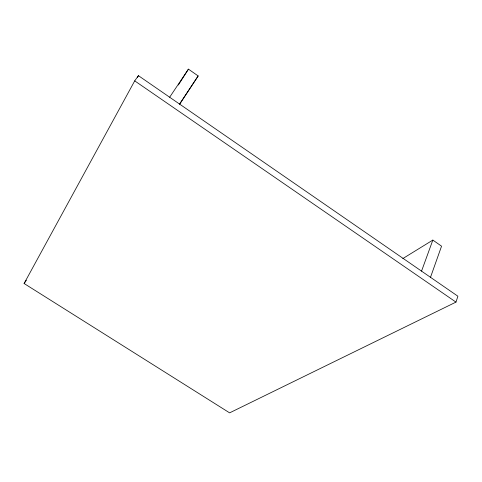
<?xml version="1.0" encoding="UTF-8"?>
<svg xmlns="http://www.w3.org/2000/svg" width="482" height="482" viewBox="0 0 482 482"><rect width="100%" height="100%" fill="white"/><g stroke="black" fill="none" stroke-linecap="round" stroke-linejoin="round"><path stroke-width="0.72" d="M455.972 302.112L457.9 296.225L138.424 75.668L134.713 80.868L24.1 283.506L229.613 412.857L455.972 302.112L134.713 80.868M430.504 277.307L441.554 246.175L432.842 240.084L402.825 258.569M421.545 271.125L432.842 240.084M137.34 77.65L138.424 75.668M178.358 85.019L188.444 69.143L198.168 75.951L179.696 104.16M179.587 104.004L198.168 75.951M169.658 97.231L188.444 69.143M24.1 283.506L26.335 280.253"/></g></svg>
